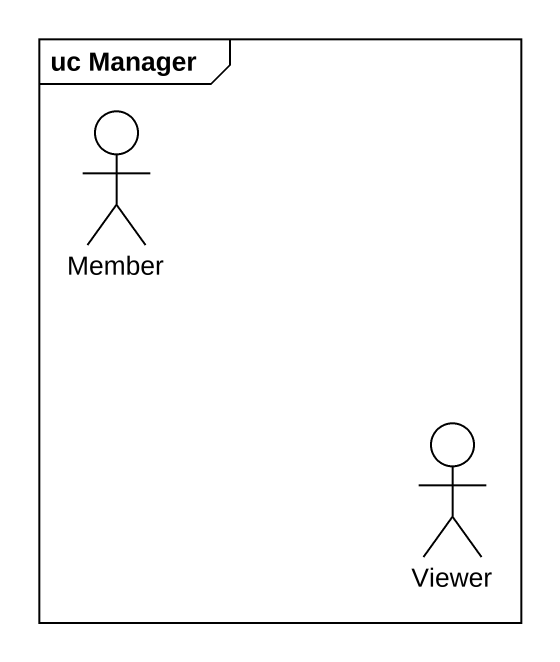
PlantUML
@startuml
mainframe uc Manager
actor Member
actor Viewer
@enduml
